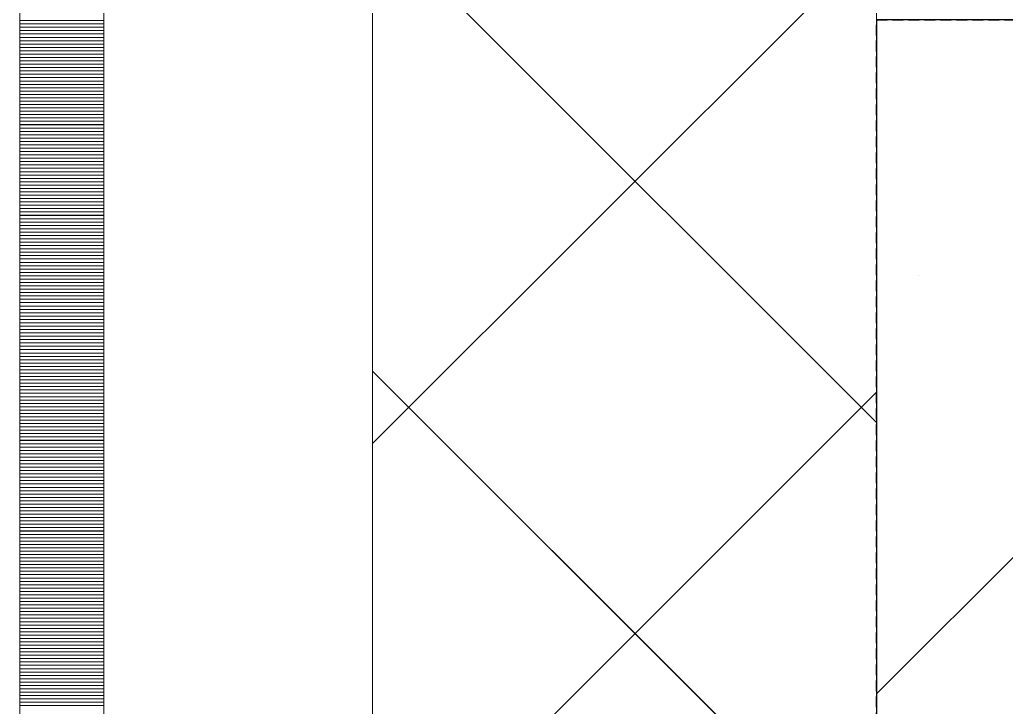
# Model space of a CAD drawing. Header units: millimetres. Extents: x 470010 to 1231400, y -134005 to 421770.
# Drawn here: x 806167.7 to 806461.3, y 163508.5 to 163713.3 of the extents above; entities that cross this region are included whole.
import ezdxf
from ezdxf.enums import TextEntityAlignment as Align

# ---------------------------------------------------------------- set-up
doc = ezdxf.new("R2010")
doc.units = ezdxf.units.MM
doc.linetypes.add('DASHED', pattern=[19.05, 12.7, -6.35])
doc.linetypes.add('HIDDEN2', pattern=[4.7625, 3.175, -1.5875])
doc.layers.get('Defpoints').update_dxf_attribs({"color": 140})
doc.layers.add('АР_Делит', color=120, linetype='Continuous', lineweight=0, plot=False)
for name, color, linetype, lineweight in [('АР_Колонны', 70, 'Continuous', 30), ('АР_Стены ЖБ', 7, 'Continuous', 35), ('АР_Стены ПЕНОблок', 52, 'Continuous', 20), ('АР_Тонкая', 254, 'Continuous', 5), ('АР_Утеплитель', 31, 'Continuous', 0), ('АР_Штриховка', 8, 'Continuous', 0)]:
    doc.layers.add(name, color=color, linetype=linetype, lineweight=lineweight)
doc.layers.add('РД_Оси_100', color=7, linetype='Continuous', lineweight=0, true_color=0x525252)
doc.styles.add('style1', font='ARIALN.TTF')

# ---------------------------------------------------------------- blocks, each defined once
blk = doc.blocks.new('СОШ_2200_АР_ОСИ_М100_28.05.24')
at = {"layer": 'АР_Делит', "color": 251, "linetype": 'DASHED', "true_color": 0x636466}
blk.add_lwpolyline([(114955, 135155), (114955, -355), (93595.036, -355), (93595.036, 13855), (94145, 13855), (94145, 68320), (66055, 68320), (66055, 13857.73), (83455, 13857.73), (83455, -355), (45245, -355), (45245, 13145), (44695, 13145), (44695, 26755), (45245, 26755), (45245, 68320), (20455, 68320), (20455, 26755), (27955, 26755), (27955, 13145), (-355, 13145), (-355, 100855)], dxfattribs=at)
blk = doc.blocks.new('A$C9108343f')
at = {"layer": 'АР_Колонны', "color": 18, "linetype": 'HIDDEN2', "lineweight": 25, "true_color": 0x000000}
for p, q in [((140704.09, 264079.49), (140924.09, 264079.49)), ((140704.09, 263179.49), (140704.09, 264079.49))]:
    blk.add_line(p, q, dxfattribs=at)
at = {"layer": 'АР_Колонны', "color": 18, "linetype": 'Continuous', "lineweight": 15, "true_color": 0x000000}
for p, q in [((140924.09, 264079.49), (140704.09, 264079.49)), ((140704.09, 264079.49), (140704.09, 263179.49)), ((140924.09, 264079.49), (140704.09, 264079.49)), ((140704.09, 264079.49), (140704.09, 263179.49))]:
    blk.add_line(p, q, dxfattribs=at)
at = {"layer": 'АР_Стены ЖБ', "color": 18, "linetype": 'Continuous', "lineweight": 30, "true_color": 0x000000}
for p, q in [((140924.09, 264079.49), (140704.09, 264079.49)), ((140704.09, 264079.49), (140704.09, 263179.49))]:
    blk.add_line(p, q, dxfattribs=at)
at = {"layer": 'АР_Стены ПЕНОблок', "color": 18, "linetype": 'Continuous', "lineweight": 20, "true_color": 0x000000}
blk.add_line((140704.09, 313879.49), (140704.09, 237679.49), dxfattribs=at)
at = {"layer": 'АР_Тонкая', "color": 18, "linetype": 'Continuous', "lineweight": 5, "true_color": 0x000000}
for p, q in [((140449.09, 313879.49), (140449.09, 237679.49)), ((140474.09, 313879.49), (140474.09, 237679.49)), ((140474.09, 237679.49), (140474.09, 313879.49)), ((140554.09, 237679.49), (140554.09, 313879.49))]:
    blk.add_line(p, q, dxfattribs=at)
at = {"layer": 'АР_Утеплитель', "color": 18, "linetype": 'Continuous', "lineweight": 0, "true_color": 0x000000}
for p, q in [((140554.09, 313879.49), (140554.09, 237679.49)), ((140704.09, 237679.49), (140704.09, 313879.49))]:
    blk.add_line(p, q, dxfattribs=at)
at = {"layer": 'АР_Штриховка', "color": 18, "linetype": 'Continuous', "lineweight": 0, "true_color": 0x000000}
for p, q in [((140704.09, 263959.55), (140554.09, 264109.55)), ((140554.09, 263953.27), (140704.09, 264103.27)), ((140449.09, 264079.24), (140474.09, 264079.24)), ((140449.09, 264078.24), (140474.09, 264078.24)), ((140449.09, 264077.24), (140474.09, 264077.24)), ((140449.09, 264076.24), (140474.09, 264076.24)), ((140449.09, 264075.24), (140474.09, 264075.24)), ((140449.09, 264074.24), (140474.09, 264074.24)), ((140449.09, 264073.24), (140474.09, 264073.24)), ((140449.09, 264072.24), (140474.09, 264072.24)), ((140449.09, 264071.24), (140474.09, 264071.24)), ((140449.09, 264070.24), (140474.09, 264070.24)), ((140449.09, 264069.24), (140474.09, 264069.24)), ((140449.09, 264068.24), (140474.09, 264068.24)), ((140449.09, 264067.24), (140474.09, 264067.24)), ((140449.09, 264066.24), (140474.09, 264066.24)), ((140449.09, 264065.24), (140474.09, 264065.24)), ((140449.09, 264064.24), (140474.09, 264064.24)), ((140449.09, 264063.24), (140474.09, 264063.24)), ((140449.09, 264062.24), (140474.09, 264062.24)), ((140449.09, 264061.24), (140474.09, 264061.24)), ((140449.09, 264060.24), (140474.09, 264060.24)), ((140449.09, 264059.24), (140474.09, 264059.24)), ((140449.09, 264058.24), (140474.09, 264058.24)), ((140449.09, 264057.24), (140474.09, 264057.24)), ((140449.09, 264056.24), (140474.09, 264056.24)), ((140449.09, 264055.24), (140474.09, 264055.24)), ((140449.09, 264054.24), (140474.09, 264054.24)), ((140449.09, 264053.24), (140474.09, 264053.24)), ((140449.09, 264052.24), (140474.09, 264052.24)), ((140449.09, 264051.24), (140474.09, 264051.24)), ((140449.09, 264050.24), (140474.09, 264050.24)), ((140449.09, 264049.24), (140474.09, 264049.24)), ((140449.09, 264048.24), (140474.09, 264048.24)), ((140449.09, 264047.24), (140474.09, 264047.24)), ((140449.09, 264046.24), (140474.09, 264046.24)), ((140449.09, 264045.24), (140474.09, 264045.24)), ((140449.09, 264044.24), (140474.09, 264044.24)), ((140449.09, 264043.24), (140474.09, 264043.24)), ((140449.09, 264042.24), (140474.09, 264042.24)), ((140449.09, 264041.24), (140474.09, 264041.24)), ((140449.09, 264040.24), (140474.09, 264040.24)), ((140449.09, 264039.24), (140474.09, 264039.24)), ((140449.09, 264038.24), (140474.09, 264038.24)), ((140449.09, 264037.24), (140474.09, 264037.24)), ((140449.09, 264036.24), (140474.09, 264036.24)), ((140449.09, 264035.24), (140474.09, 264035.24)), ((140449.09, 264034.24), (140474.09, 264034.24)), ((140449.09, 264033.24), (140474.09, 264033.24)), ((140449.09, 264032.24), (140474.09, 264032.24)), ((140449.09, 264031.24), (140474.09, 264031.24)), ((140449.09, 264030.24), (140474.09, 264030.24)), ((140449.09, 264029.24), (140474.09, 264029.24)), ((140449.09, 264028.24), (140474.09, 264028.24)), ((140449.09, 264027.24), (140474.09, 264027.24)), ((140449.09, 264026.24), (140474.09, 264026.24)), ((140449.09, 264025.24), (140474.09, 264025.24)), ((140449.09, 264024.24), (140474.09, 264024.24)), ((140449.09, 264023.24), (140474.09, 264023.24)), ((140449.09, 264022.24), (140474.09, 264022.24)), ((140449.09, 264021.24), (140474.09, 264021.24)), ((140449.09, 264020.24), (140474.09, 264020.24)), ((140449.09, 264019.24), (140474.09, 264019.24)), ((140449.09, 264018.24), (140474.09, 264018.24)), ((140449.09, 264017.24), (140474.09, 264017.24)), ((140449.09, 264016.24), (140474.09, 264016.24)), ((140449.09, 264015.24), (140474.09, 264015.24)), ((140449.09, 264014.24), (140474.09, 264014.24)), ((140449.09, 264013.24), (140474.09, 264013.24)), ((140449.09, 264012.24), (140474.09, 264012.24)), ((140449.09, 264011.24), (140474.09, 264011.24)), ((140449.09, 264010.24), (140474.09, 264010.24)), ((140449.09, 264009.24), (140474.09, 264009.24)), ((140449.09, 264008.24), (140474.09, 264008.24)), ((140449.09, 264007.24), (140474.09, 264007.24)), ((140449.09, 264006.24), (140474.09, 264006.24)), ((140449.09, 264005.24), (140474.09, 264005.24)), ((140449.09, 264004.24), (140474.09, 264004.24)), ((140449.09, 264003.24), (140474.09, 264003.24)), ((140449.09, 264002.24), (140474.09, 264002.24)), ((140449.09, 264001.24), (140474.09, 264001.24)), ((140449.09, 264000.24), (140474.09, 264000.24)), ((140449.09, 263999.24), (140474.09, 263999.24)), ((140449.09, 263998.24), (140474.09, 263998.24)), ((140449.09, 263997.24), (140474.09, 263997.24)), ((140449.09, 263996.24), (140474.09, 263996.24)), ((140449.09, 263995.24), (140474.09, 263995.24)), ((140449.09, 263994.24), (140474.09, 263994.24)), ((140449.09, 263993.24), (140474.09, 263993.24)), ((140449.09, 263992.24), (140474.09, 263992.24)), ((140449.09, 263991.24), (140474.09, 263991.24)), ((140449.09, 263990.24), (140474.09, 263990.24)), ((140449.09, 263989.24), (140474.09, 263989.24)), ((140449.09, 263988.24), (140474.09, 263988.24)), ((140449.09, 263987.24), (140474.09, 263987.24)), ((140449.09, 263986.24), (140474.09, 263986.24)), ((140449.09, 263985.24), (140474.09, 263985.24)), ((140449.09, 263984.24), (140474.09, 263984.24)), ((140449.09, 263983.24), (140474.09, 263983.24)), ((140449.09, 263982.24), (140474.09, 263982.24)), ((140449.09, 263981.24), (140474.09, 263981.24)), ((140449.09, 263980.24), (140474.09, 263980.24)), ((140449.09, 263979.24), (140474.09, 263979.24)), ((140449.09, 263978.24), (140474.09, 263978.24)), ((140449.09, 263977.24), (140474.09, 263977.24)), ((140449.09, 263976.24), (140474.09, 263976.24)), ((140449.09, 263975.24), (140474.09, 263975.24)), ((140704.09, 263824.85), (140554.09, 263974.85)), ((140449.09, 263974.24), (140474.09, 263974.24)), ((140449.09, 263973.24), (140474.09, 263973.24)), ((140449.09, 263972.24), (140474.09, 263972.24)), ((140449.09, 263971.24), (140474.09, 263971.24)), ((140449.09, 263970.24), (140474.09, 263970.24)), ((140449.09, 263969.24), (140474.09, 263969.24)), ((140449.09, 263968.24), (140474.09, 263968.24)), ((140449.09, 263967.24), (140474.09, 263967.24)), ((140449.09, 263966.24), (140474.09, 263966.24)), ((140554.09, 263818.56), (140704.09, 263968.56)), ((140449.09, 263965.24), (140474.09, 263965.24)), ((140449.09, 263964.24), (140474.09, 263964.24)), ((140449.09, 263963.24), (140474.09, 263963.24)), ((140449.09, 263962.24), (140474.09, 263962.24)), ((140449.09, 263961.24), (140474.09, 263961.24)), ((140449.09, 263960.24), (140474.09, 263960.24)), ((140449.09, 263959.24), (140474.09, 263959.24)), ((140449.09, 263958.24), (140474.09, 263958.24)), ((140449.09, 263957.24), (140474.09, 263957.24)), ((140449.09, 263956.24), (140474.09, 263956.24)), ((140449.09, 263955.24), (140474.09, 263955.24)), ((140449.09, 263954.24), (140474.09, 263954.24)), ((140449.09, 263953.24), (140474.09, 263953.24)), ((140449.09, 263952.24), (140474.09, 263952.24)), ((140449.09, 263951.24), (140474.09, 263951.24)), ((140449.09, 263950.24), (140474.09, 263950.24)), ((140449.09, 263949.24), (140474.09, 263949.24)), ((140449.09, 263948.24), (140474.09, 263948.24)), ((140449.09, 263947.24), (140474.09, 263947.24)), ((140449.09, 263946.24), (140474.09, 263946.24)), ((140449.09, 263945.24), (140474.09, 263945.24)), ((140449.09, 263944.24), (140474.09, 263944.24)), ((140449.09, 263943.24), (140474.09, 263943.24)), ((140449.09, 263942.24), (140474.09, 263942.24)), ((140449.09, 263941.24), (140474.09, 263941.24)), ((140449.09, 263940.24), (140474.09, 263940.24)), ((140449.09, 263939.24), (140474.09, 263939.24)), ((140449.09, 263938.24), (140474.09, 263938.24)), ((140449.09, 263937.24), (140474.09, 263937.24)), ((140449.09, 263936.24), (140474.09, 263936.24)), ((140449.09, 263935.24), (140474.09, 263935.24)), ((140449.09, 263934.24), (140474.09, 263934.24)), ((140449.09, 263933.24), (140474.09, 263933.24)), ((140449.09, 263932.24), (140474.09, 263932.24)), ((140449.09, 263931.24), (140474.09, 263931.24)), ((140449.09, 263930.24), (140474.09, 263930.24)), ((140449.09, 263929.24), (140474.09, 263929.24)), ((140449.09, 263928.24), (140474.09, 263928.24)), ((140449.09, 263927.24), (140474.09, 263927.24)), ((140449.09, 263926.24), (140474.09, 263926.24)), ((140449.09, 263925.24), (140474.09, 263925.24)), ((140449.09, 263924.24), (140474.09, 263924.24)), ((140449.09, 263923.24), (140474.09, 263923.24)), ((140449.09, 263922.24), (140474.09, 263922.24)), ((140449.09, 263921.24), (140474.09, 263921.24)), ((140449.09, 263920.24), (140474.09, 263920.24)), ((140449.09, 263919.24), (140474.09, 263919.24)), ((140449.09, 263918.24), (140474.09, 263918.24)), ((140449.09, 263917.24), (140474.09, 263917.24)), ((140449.09, 263916.24), (140474.09, 263916.24)), ((140449.09, 263915.24), (140474.09, 263915.24)), ((140449.09, 263914.24), (140474.09, 263914.24)), ((140449.09, 263913.24), (140474.09, 263913.24)), ((140449.09, 263912.24), (140474.09, 263912.24)), ((140449.09, 263911.24), (140474.09, 263911.24)), ((140449.09, 263910.24), (140474.09, 263910.24)), ((140449.09, 263909.24), (140474.09, 263909.24)), ((140449.09, 263908.24), (140474.09, 263908.24)), ((140449.09, 263907.24), (140474.09, 263907.24)), ((140449.09, 263906.24), (140474.09, 263906.24)), ((140449.09, 263905.24), (140474.09, 263905.24)), ((140449.09, 263904.24), (140474.09, 263904.24)), ((140449.09, 263903.24), (140474.09, 263903.24)), ((140449.09, 263902.24), (140474.09, 263902.24)), ((140449.09, 263901.24), (140474.09, 263901.24)), ((140449.09, 263900.24), (140474.09, 263900.24)), ((140449.09, 263899.24), (140474.09, 263899.24)), ((140449.09, 263898.24), (140474.09, 263898.24)), ((140449.09, 263897.24), (140474.09, 263897.24)), ((140449.09, 263896.24), (140474.09, 263896.24)), ((140449.09, 263895.24), (140474.09, 263895.24)), ((140449.09, 263894.24), (140474.09, 263894.24)), ((140449.09, 263893.24), (140474.09, 263893.24)), ((140449.09, 263892.24), (140474.09, 263892.24)), ((140449.09, 263891.24), (140474.09, 263891.24)), ((140449.09, 263890.24), (140474.09, 263890.24)), ((140449.09, 263889.24), (140474.09, 263889.24)), ((140449.09, 263888.24), (140474.09, 263888.24)), ((140449.09, 263887.24), (140474.09, 263887.24)), ((140449.09, 263886.24), (140474.09, 263886.24)), ((140449.09, 263885.24), (140474.09, 263885.24)), ((140449.09, 263884.24), (140474.09, 263884.24)), ((140449.09, 263883.24), (140474.09, 263883.24)), ((140449.09, 263882.24), (140474.09, 263882.24)), ((140449.09, 263881.24), (140474.09, 263881.24)), ((140449.09, 263880.24), (140474.09, 263880.24)), ((140449.09, 263879.24), (140474.09, 263879.24)), ((140449.09, 263878.24), (140474.09, 263878.24)), ((140449.09, 263877.24), (140474.09, 263877.24)), ((140449.09, 263876.24), (140474.09, 263876.24)), ((140449.09, 263875.24), (140474.09, 263875.24))]:
    blk.add_line(p, q, dxfattribs=at)
at = {"layer": 'АР_Штриховка', "color": 18, "linetype": 'Continuous', "lineweight": 5, "true_color": 0x000000}
for p, q in [((140704.09, 263878.76), (140904.83, 264079.49)), ((140716.43, 264003.35), (140716.43, 264003.35))]:
    blk.add_line(p, q, dxfattribs=at)
at = {"layer": 'РД_Оси_100'}
blk.add_blockref('СОШ_2200_АР_ОСИ_М100_28.05.24', (140804.09, 223079.49), dxfattribs=at)
at = {"layer": 'Defpoints', "color": 18, "true_color": 0x000000, "style": 'style1'}
for p in [(143949.34, 316089.12), (143974.98, 281639.5), (143890.4, 273244.71), (143839.99, 264276.81), (143967.75, 254892.38), (12251.96, 104178.14), (12382.58, 96023.14)]:
    blk.add_attdef('АР-ПОМЕЩЕНИЕ:НАИМЕНОВАНИЕ', text='', height=100, dxfattribs=at).set_placement(p, align=Align.MIDDLE)
at = {"layer": 'Defpoints', "color": 18, "true_color": 0x000000, "style": 'style1', "flags": 8}
for p in [(143951.3, 279099.09), (143848.34, 269251.11), (143875.33, 260094.25), (144049.74, 250824.7), (163419.28, 238153.36), (155897.46, 237965.97), (183037.2, 237965.97), (143342.94, 237876.19)]:
    blk.add_attdef('АР-ПОМЕЩЕНИЕ:НАИМЕНОВАНИЕ', text='', height=100, dxfattribs=at).set_placement(p, align=Align.MIDDLE)

msp = doc.modelspace()

# ---------------------------------------------------------------- linework, layer by layer
at = {"layer": 'АР_Колонны', "color": 18, "linetype": 'HIDDEN2', "lineweight": 25, "true_color": 0x000000}
for p, q in [((806422.706, 163713.251), (806642.706, 163713.251)), ((806422.706, 162813.251), (806422.706, 163713.251))]:
    msp.add_line(p, q, dxfattribs=at)
at = {"layer": 'АР_Колонны', "color": 18, "linetype": 'Continuous', "lineweight": 15, "true_color": 0x000000}
for p, q in [((806642.706, 163713.251), (806422.706, 163713.251)), ((806422.706, 163713.251), (806422.706, 162813.251)), ((806642.706, 163713.251), (806422.706, 163713.251)), ((806422.706, 163713.251), (806422.706, 162813.251))]:
    msp.add_line(p, q, dxfattribs=at)
at = {"layer": 'АР_Стены ЖБ', "color": 18, "linetype": 'Continuous', "lineweight": 30, "true_color": 0x000000}
for p, q in [((806642.706, 163713.251), (806422.706, 163713.251)), ((806422.706, 163713.251), (806422.706, 162813.251))]:
    msp.add_line(p, q, dxfattribs=at)
at = {"layer": 'АР_Стены ПЕНОблок', "color": 18, "linetype": 'Continuous', "lineweight": 20, "true_color": 0x000000}
msp.add_line((806422.706, 213513.251), (806422.706, 137313.251), dxfattribs=at)
at = {"layer": 'АР_Тонкая', "color": 18, "linetype": 'Continuous', "lineweight": 5, "true_color": 0x000000}
for p, q in [((806167.706, 213513.251), (806167.706, 137313.251)), ((806192.706, 213513.251), (806192.706, 137313.251)), ((806192.706, 137313.251), (806192.706, 213513.251)), ((806272.706, 137313.251), (806272.706, 213513.251))]:
    msp.add_line(p, q, dxfattribs=at)
at = {"layer": 'АР_Утеплитель', "color": 18, "linetype": 'Continuous', "lineweight": 0, "true_color": 0x000000}
for p, q in [((806272.706, 213513.251), (806272.706, 137313.251)), ((806422.706, 137313.251), (806422.706, 213513.251))]:
    msp.add_line(p, q, dxfattribs=at)
at = {"layer": 'АР_Штриховка', "color": 18, "linetype": 'Continuous', "lineweight": 0, "true_color": 0x000000}
for p, q in [((806422.706, 163593.311), (806272.706, 163743.311)), ((806272.706, 163587.024), (806422.706, 163737.024)), ((806167.706, 163713), (806192.706, 163713)), ((806167.706, 163712), (806192.706, 163712)), ((806167.706, 163711), (806192.706, 163711)), ((806167.706, 163710), (806192.706, 163710)), ((806167.706, 163709), (806192.706, 163709)), ((806167.706, 163708), (806192.706, 163708)), ((806167.706, 163707), (806192.706, 163707)), ((806167.706, 163706), (806192.706, 163706)), ((806167.706, 163705), (806192.706, 163705)), ((806167.706, 163704), (806192.706, 163704)), ((806167.706, 163703), (806192.706, 163703)), ((806167.706, 163702), (806192.706, 163702)), ((806167.706, 163701), (806192.706, 163701)), ((806167.706, 163700), (806192.706, 163700)), ((806167.706, 163699), (806192.706, 163699)), ((806167.706, 163698), (806192.706, 163698)), ((806167.706, 163697), (806192.706, 163697)), ((806167.706, 163696), (806192.706, 163696)), ((806167.706, 163695), (806192.706, 163695)), ((806167.706, 163694), (806192.706, 163694)), ((806167.706, 163693), (806192.706, 163693)), ((806167.706, 163692), (806192.706, 163692)), ((806167.706, 163691), (806192.706, 163691)), ((806167.706, 163690), (806192.706, 163690)), ((806167.706, 163689), (806192.706, 163689)), ((806167.706, 163688), (806192.706, 163688)), ((806167.706, 163687), (806192.706, 163687)), ((806167.706, 163686), (806192.706, 163686)), ((806167.706, 163685), (806192.706, 163685)), ((806167.706, 163684), (806192.706, 163684)), ((806167.706, 163683), (806192.706, 163683)), ((806167.706, 163682), (806192.706, 163682)), ((806167.706, 163681), (806192.706, 163681)), ((806167.706, 163680), (806192.706, 163680)), ((806167.706, 163679), (806192.706, 163679)), ((806167.706, 163678), (806192.706, 163678)), ((806167.706, 163677), (806192.706, 163677)), ((806167.706, 163676), (806192.706, 163676)), ((806167.706, 163675), (806192.706, 163675)), ((806167.706, 163674), (806192.706, 163674)), ((806167.706, 163673), (806192.706, 163673)), ((806167.706, 163672), (806192.706, 163672)), ((806167.706, 163671), (806192.706, 163671)), ((806167.706, 163670), (806192.706, 163670)), ((806167.706, 163669), (806192.706, 163669)), ((806167.706, 163668), (806192.706, 163668)), ((806167.706, 163667), (806192.706, 163667)), ((806167.706, 163666), (806192.706, 163666)), ((806167.706, 163665), (806192.706, 163665)), ((806167.706, 163664), (806192.706, 163664)), ((806167.706, 163663), (806192.706, 163663)), ((806167.706, 163662), (806192.706, 163662)), ((806167.706, 163661), (806192.706, 163661)), ((806167.706, 163660), (806192.706, 163660)), ((806167.706, 163659), (806192.706, 163659)), ((806167.706, 163658), (806192.706, 163658)), ((806167.706, 163657), (806192.706, 163657)), ((806167.706, 163656), (806192.706, 163656)), ((806167.706, 163655), (806192.706, 163655)), ((806167.706, 163654), (806192.706, 163654)), ((806167.706, 163653), (806192.706, 163653)), ((806167.706, 163652), (806192.706, 163652)), ((806167.706, 163651), (806192.706, 163651)), ((806167.706, 163650), (806192.706, 163650)), ((806167.706, 163649), (806192.706, 163649)), ((806167.706, 163648), (806192.706, 163648)), ((806167.706, 163647), (806192.706, 163647)), ((806167.706, 163646), (806192.706, 163646)), ((806167.706, 163645), (806192.706, 163645)), ((806167.706, 163644), (806192.706, 163644)), ((806167.706, 163643), (806192.706, 163643)), ((806167.706, 163642), (806192.706, 163642)), ((806167.706, 163641), (806192.706, 163641)), ((806167.706, 163640), (806192.706, 163640)), ((806167.706, 163639), (806192.706, 163639)), ((806167.706, 163638), (806192.706, 163638)), ((806167.706, 163637), (806192.706, 163637)), ((806167.706, 163636), (806192.706, 163636)), ((806167.706, 163635), (806192.706, 163635)), ((806167.706, 163634), (806192.706, 163634)), ((806167.706, 163633), (806192.706, 163633)), ((806167.706, 163632), (806192.706, 163632)), ((806167.706, 163631), (806192.706, 163631)), ((806167.706, 163630), (806192.706, 163630)), ((806167.706, 163629), (806192.706, 163629)), ((806167.706, 163628), (806192.706, 163628)), ((806167.706, 163627), (806192.706, 163627)), ((806167.706, 163626), (806192.706, 163626)), ((806167.706, 163625), (806192.706, 163625)), ((806167.706, 163624), (806192.706, 163624)), ((806167.706, 163623), (806192.706, 163623)), ((806167.706, 163622), (806192.706, 163622)), ((806167.706, 163621), (806192.706, 163621)), ((806167.706, 163620), (806192.706, 163620)), ((806167.706, 163619), (806192.706, 163619)), ((806167.706, 163618), (806192.706, 163618)), ((806167.706, 163617), (806192.706, 163617)), ((806167.706, 163616), (806192.706, 163616)), ((806167.706, 163615), (806192.706, 163615)), ((806167.706, 163614), (806192.706, 163614)), ((806167.706, 163613), (806192.706, 163613)), ((806167.706, 163612), (806192.706, 163612)), ((806167.706, 163611), (806192.706, 163611)), ((806167.706, 163610), (806192.706, 163610)), ((806167.706, 163609), (806192.706, 163609)), ((806167.706, 163608), (806192.706, 163608)), ((806422.706, 163458.607), (806272.706, 163608.607)), ((806167.706, 163607), (806192.706, 163607)), ((806167.706, 163606), (806192.706, 163606)), ((806167.706, 163605), (806192.706, 163605)), ((806167.706, 163604), (806192.706, 163604)), ((806167.706, 163603), (806192.706, 163603)), ((806167.706, 163602), (806192.706, 163602)), ((806272.706, 163452.32), (806422.706, 163602.32)), ((806167.706, 163601), (806192.706, 163601)), ((806167.706, 163600), (806192.706, 163600)), ((806167.706, 163599), (806192.706, 163599)), ((806167.706, 163598), (806192.706, 163598)), ((806167.706, 163597), (806192.706, 163597)), ((806167.706, 163596), (806192.706, 163596)), ((806167.706, 163595), (806192.706, 163595)), ((806167.706, 163594), (806192.706, 163594)), ((806167.706, 163593), (806192.706, 163593)), ((806167.706, 163592), (806192.706, 163592)), ((806167.706, 163591), (806192.706, 163591)), ((806167.706, 163590), (806192.706, 163590)), ((806167.706, 163589), (806192.706, 163589)), ((806167.706, 163588), (806192.706, 163588)), ((806167.706, 163587), (806192.706, 163587)), ((806167.706, 163586), (806192.706, 163586)), ((806167.706, 163585), (806192.706, 163585)), ((806167.706, 163584), (806192.706, 163584)), ((806167.706, 163583), (806192.706, 163583)), ((806167.706, 163582), (806192.706, 163582)), ((806167.706, 163581), (806192.706, 163581)), ((806167.706, 163580), (806192.706, 163580)), ((806167.706, 163579), (806192.706, 163579)), ((806167.706, 163578), (806192.706, 163578)), ((806167.706, 163577), (806192.706, 163577)), ((806167.706, 163576), (806192.706, 163576)), ((806167.706, 163575), (806192.706, 163575)), ((806167.706, 163574), (806192.706, 163574)), ((806167.706, 163573), (806192.706, 163573)), ((806167.706, 163572), (806192.706, 163572)), ((806167.706, 163571), (806192.706, 163571)), ((806167.706, 163570), (806192.706, 163570)), ((806167.706, 163569), (806192.706, 163569)), ((806167.706, 163568), (806192.706, 163568)), ((806167.706, 163567), (806192.706, 163567)), ((806167.706, 163566), (806192.706, 163566)), ((806167.706, 163565), (806192.706, 163565)), ((806167.706, 163564), (806192.706, 163564)), ((806167.706, 163563), (806192.706, 163563)), ((806167.706, 163562), (806192.706, 163562)), ((806167.706, 163561), (806192.706, 163561)), ((806167.706, 163560), (806192.706, 163560)), ((806167.706, 163559), (806192.706, 163559)), ((806167.706, 163558), (806192.706, 163558)), ((806167.706, 163557), (806192.706, 163557)), ((806167.706, 163556), (806192.706, 163556)), ((806167.706, 163555), (806192.706, 163555)), ((806167.706, 163554), (806192.706, 163554)), ((806167.706, 163553), (806192.706, 163553)), ((806167.706, 163552), (806192.706, 163552)), ((806167.706, 163551), (806192.706, 163551)), ((806167.706, 163550), (806192.706, 163550)), ((806167.706, 163549), (806192.706, 163549)), ((806167.706, 163548), (806192.706, 163548)), ((806167.706, 163547), (806192.706, 163547)), ((806167.706, 163546), (806192.706, 163546)), ((806167.706, 163545), (806192.706, 163545)), ((806167.706, 163544), (806192.706, 163544)), ((806167.706, 163543), (806192.706, 163543)), ((806167.706, 163542), (806192.706, 163542)), ((806167.706, 163541), (806192.706, 163541)), ((806167.706, 163540), (806192.706, 163540)), ((806167.706, 163539), (806192.706, 163539)), ((806167.706, 163538), (806192.706, 163538)), ((806167.706, 163537), (806192.706, 163537)), ((806167.706, 163536), (806192.706, 163536)), ((806167.706, 163535), (806192.706, 163535)), ((806167.706, 163534), (806192.706, 163534)), ((806167.706, 163533), (806192.706, 163533)), ((806167.706, 163532), (806192.706, 163532)), ((806167.706, 163531), (806192.706, 163531)), ((806167.706, 163530), (806192.706, 163530)), ((806167.706, 163529), (806192.706, 163529)), ((806167.706, 163528), (806192.706, 163528)), ((806167.706, 163527), (806192.706, 163527)), ((806167.706, 163526), (806192.706, 163526)), ((806167.706, 163525), (806192.706, 163525)), ((806167.706, 163524), (806192.706, 163524)), ((806167.706, 163523), (806192.706, 163523)), ((806167.706, 163522), (806192.706, 163522)), ((806167.706, 163521), (806192.706, 163521)), ((806167.706, 163520), (806192.706, 163520)), ((806167.706, 163519), (806192.706, 163519)), ((806167.706, 163518), (806192.706, 163518)), ((806167.706, 163517), (806192.706, 163517)), ((806167.706, 163516), (806192.706, 163516)), ((806167.706, 163515), (806192.706, 163515)), ((806167.706, 163514), (806192.706, 163514)), ((806167.706, 163513), (806192.706, 163513)), ((806167.706, 163512), (806192.706, 163512)), ((806167.706, 163511), (806192.706, 163511)), ((806167.706, 163510), (806192.706, 163510)), ((806167.706, 163509), (806192.706, 163509))]:
    msp.add_line(p, q, dxfattribs=at)
at = {"layer": 'АР_Штриховка', "color": 18, "linetype": 'Continuous', "lineweight": 5, "true_color": 0x000000}
msp.add_line((806422.706, 163512.518), (806623.439, 163713.251), dxfattribs=at)

# ---------------------------------------------------------------- block references
msp.add_blockref('A$C9108343f', (665718.612, -100366.242))
at = {"layer": 'РД_Оси_100'}
msp.add_blockref('СОШ_2200_АР_ОСИ_М100_28.05.24', (806522.706, 122713.251), dxfattribs=at)

doc.saveas('drawing.dxf')
